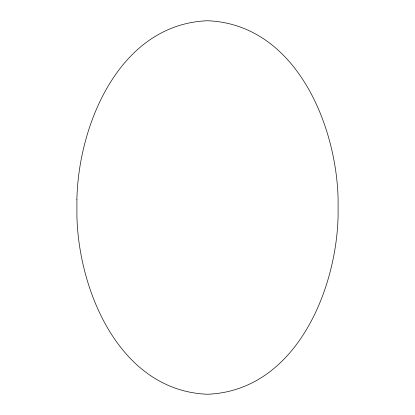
<?xml version="1.0" encoding="UTF-8"?>
<svg xmlns="http://www.w3.org/2000/svg" width="415" height="415" viewBox="0 0 415 415"><rect width="100%" height="100%" fill="white"/><g stroke="black" fill="none" stroke-linecap="round" stroke-linejoin="round"><path stroke-width="0.62" d="M76.905 199.314L76.905 215.816C78.585 291.517 120.21 390.837 207.5 394.25C294.79 390.837 336.415 291.517 338.095 215.816L338.095 199.184C336.415 123.483 294.79 24.163 207.5 20.75C120.21 24.163 78.585 123.483 76.905 199.184L76.905 199.314"/></g></svg>
